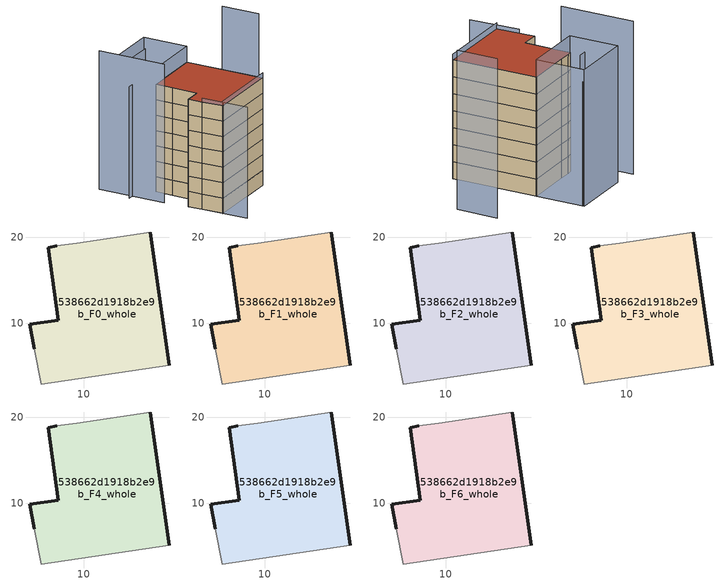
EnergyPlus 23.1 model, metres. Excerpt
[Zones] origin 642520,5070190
538662d1918b2e9b_F0_whole
 floor ground (EU_floor_Construction): 17.69,20.58 19.89,5.17 5.08,2.97 4.28,7.07 3.78,9.88 7.08,10.38 6.38,15.38 5.88,18.78 6.88,18.98 9.19,19.28 z0
 wall outside (EU_wall_Construction): 19.89,5.17 17.69,20.58 / 6.88,18.98 5.88,18.78 6.38,15.38 7.08,10.38 3.78,9.88 4.28,7.07 z0:3
 wall adiabatic (EU_wall_Construction): 4.28,7.07 5.08,2.97 19.89,5.17 / 17.69,20.58 9.19,19.28 6.88,18.98 z0:3
538662d1918b2e9b_F1_whole
 floor to 538662d1918b2e9b_F0_whole (EU_floor_Construction): 17.69,20.58 19.89,5.17 5.08,2.97 4.28,7.07 3.78,9.88 7.08,10.38 6.38,15.38 5.88,18.78 6.88,18.98 9.19,19.28 z3
 wall outside (EU_wall_Construction): 19.89,5.17 17.69,20.58 / 6.88,18.98 5.88,18.78 6.38,15.38 7.08,10.38 3.78,9.88 4.28,7.07 z3:6
 wall adiabatic (EU_wall_Construction): 4.28,7.07 5.08,2.97 19.89,5.17 / 17.69,20.58 9.19,19.28 6.88,18.98 z3:6
538662d1918b2e9b_F2_whole
 floor to 538662d1918b2e9b_F1_whole (EU_floor_Construction): 17.69,20.58 19.89,5.17 5.08,2.97 4.28,7.07 3.78,9.88 7.08,10.38 6.38,15.38 5.88,18.78 6.88,18.98 9.19,19.28 z6
 wall outside (EU_wall_Construction): 19.89,5.17 17.69,20.58 / 6.88,18.98 5.88,18.78 6.38,15.38 7.08,10.38 3.78,9.88 4.28,7.07 z6:9
 wall adiabatic (EU_wall_Construction): 4.28,7.07 5.08,2.97 19.89,5.17 / 17.69,20.58 9.19,19.28 6.88,18.98 z6:9
538662d1918b2e9b_F3_whole
 floor to 538662d1918b2e9b_F2_whole (EU_floor_Construction): 17.69,20.58 19.89,5.17 5.08,2.97 4.28,7.07 3.78,9.88 7.08,10.38 6.38,15.38 5.88,18.78 6.88,18.98 9.19,19.28 z9
 wall outside (EU_wall_Construction): 19.89,5.17 17.69,20.58 / 6.88,18.98 5.88,18.78 6.38,15.38 7.08,10.38 3.78,9.88 4.28,7.07 z9:12
 wall adiabatic (EU_wall_Construction): 4.28,7.07 5.08,2.97 19.89,5.17 / 17.69,20.58 9.19,19.28 6.88,18.98 z9:12
538662d1918b2e9b_F4_whole
 floor to 538662d1918b2e9b_F3_whole (EU_floor_Construction): 17.69,20.58 19.89,5.17 5.08,2.97 4.28,7.07 3.78,9.88 7.08,10.38 6.38,15.38 5.88,18.78 6.88,18.98 9.19,19.28 z12
 wall outside (EU_wall_Construction): 19.89,5.17 17.69,20.58 / 6.88,18.98 5.88,18.78 6.38,15.38 7.08,10.38 3.78,9.88 4.28,7.07 z12:15
 wall adiabatic (EU_wall_Construction): 4.28,7.07 5.08,2.97 19.89,5.17 / 17.69,20.58 9.19,19.28 6.88,18.98 z12:15
538662d1918b2e9b_F5_whole
 floor to 538662d1918b2e9b_F4_whole (EU_floor_Construction): 17.69,20.58 19.89,5.17 5.08,2.97 4.28,7.07 3.78,9.88 7.08,10.38 6.38,15.38 5.88,18.78 6.88,18.98 9.19,19.28 z15
 wall outside (EU_wall_Construction): 19.89,5.17 17.69,20.58 / 6.88,18.98 5.88,18.78 6.38,15.38 7.08,10.38 3.78,9.88 4.28,7.07 z15:18
 wall adiabatic (EU_wall_Construction): 4.28,7.07 5.08,2.97 19.89,5.17 / 17.69,20.58 9.19,19.28 6.88,18.98 z15:18
538662d1918b2e9b_F6_whole
 floor to 538662d1918b2e9b_F5_whole (EU_floor_Construction): 17.69,20.58 19.89,5.17 5.08,2.97 4.28,7.07 3.78,9.88 7.08,10.38 6.38,15.38 5.88,18.78 6.88,18.98 9.19,19.28 z18
 wall outside (EU_wall_Construction): 19.89,5.17 17.69,20.58 / 6.88,18.98 5.88,18.78 6.38,15.38 7.08,10.38 3.78,9.88 4.28,7.07 z18:21
 wall adiabatic (EU_wall_Construction): 4.28,7.07 5.08,2.97 19.89,5.17 / 17.69,20.58 9.19,19.28 6.88,18.98 z18:21
 roof outside (EU_roof_Construction): 19.89,5.17 17.69,20.58 9.19,19.28 6.88,18.98 5.88,18.78 6.38,15.38 7.08,10.38 3.78,9.88 4.28,7.07 5.08,2.97 z21
shading: 4.95,2.96 19.89,5.17 z0:22; 4.35,7.09 5.93,-1.83 z0:21.7; 0.84,27.69 2.74,14.48 z0:27.1; 17.74,20.59 6.3,18.84 / 6.3,18.84 4.96,27.64 / 4.96,27.64 16.39,29.39 / 16.39,29.39 17.74,20.59 z0:24.1; 7.46,21.82 0.65,20.81 z0:21.8; 29.99,13.57 28.98,21.05 z0:28.1; 16.44,29.08 6.53,27.68 z0:21.9
[Building]
EU S2 Campaign: North Axis=0; Terrain=City; Solar Distribution=FullExterior
[Site:Location]
Lyon-Bron: Latitude=45.75; Longitude=5; Time Zone=1; Elevation=198
[SizingPeriod:WeatherFileDays]
AnnualSizingPeriod: Begin Month=1; Begin Day of Month=1; End Month=12; End Day of Month=31; Day of Week for Start Day=Monday; Use Weather File Daylight Saving Period=No; Use Weather File Rain and Snow Indicators=No
[MATERIAL]
EU_InternalMass_Material: Roughness=MediumRough; Thickness=0.1; Conductivity=1; Density=1800; Specific Heat=900; Thermal Absorptance=0.9; Solar Absorptance=0.7; Visible Absorptance=0.7
[MATERIAL:NOMASS] Roughness=MediumRough; Thermal Absorptance=0.9; Solar Absorptance=0.7; Visible Absorptance=0.7
Name | Thermal Resistance
EU_wall_NoMass | 0.776494
EU_roof_NoMass | 0.486893
EU_floor_NoMass | 0.421597
[CONSTRUCTION]
EU_wall_Construction: EU_wall_NoMass
EU_roof_Construction: EU_roof_NoMass
EU_floor_Construction: EU_floor_NoMass
EU_InternalMass_Construction: EU_InternalMass_Material
[ZONE] Type=1; Multiplier=1; Ceiling Height=autocalculate; Floor Area=autocalculate; Part of Total Floor Area=Yes
Name | Volume
538662d1918b2e9b_F0_whole | 624.406
538662d1918b2e9b_F1_whole; 538662d1918b2e9b_F2_whole; 538662d1918b2e9b_F3_whole; 538662d1918b2e9b_F4_whole; 538662d1918b2e9b_F5_whole; 538662d1918b2e9b_F6_whole | 624.405
[INTERNALMASS] Construction=EU_InternalMass_Construction; Surface Area=208.135
Name | Zone or ZoneList
538662d1918b2e9b_F0_whole_EU_InternalMass | 538662d1918b2e9b_F0_whole
538662d1918b2e9b_F1_whole_EU_InternalMass | 538662d1918b2e9b_F1_whole
538662d1918b2e9b_F2_whole_EU_InternalMass | 538662d1918b2e9b_F2_whole
538662d1918b2e9b_F3_whole_EU_InternalMass | 538662d1918b2e9b_F3_whole
538662d1918b2e9b_F4_whole_EU_InternalMass | 538662d1918b2e9b_F4_whole
538662d1918b2e9b_F5_whole_EU_InternalMass | 538662d1918b2e9b_F5_whole
538662d1918b2e9b_F6_whole_EU_InternalMass | 538662d1918b2e9b_F6_whole
[OTHEREQUIPMENT] Fuel Type=Electricity; Design Level Calculation Method=Watts/Area; Power per Zone Floor Area=1; Fraction Latent=0; Fraction Radiant=0; Fraction Lost=0; Carbon Dioxide Generation Rate=0; EndUse Subcategory=EU_Step8_InternalGains
Name | Zone or ZoneList or Space or SpaceList | Schedule
EU_Step8_InternalGain_538662d1918b2e9b_F0_whole_f000 | 538662d1918b2e9b_F0_whole | EU_Step8_GainSchedule_538662d1918b2e9b_F0_whole_f000
EU_Step8_InternalGain_538662d1918b2e9b_F1_whole_f000 | 538662d1918b2e9b_F1_whole | EU_Step8_GainSchedule_538662d1918b2e9b_F1_whole_f000
EU_Step8_InternalGain_538662d1918b2e9b_F2_whole_f000 | 538662d1918b2e9b_F2_whole | EU_Step8_GainSchedule_538662d1918b2e9b_F2_whole_f000
EU_Step8_InternalGain_538662d1918b2e9b_F3_whole_f000 | 538662d1918b2e9b_F3_whole | EU_Step8_GainSchedule_538662d1918b2e9b_F3_whole_f000
EU_Step8_InternalGain_538662d1918b2e9b_F4_whole_f000 | 538662d1918b2e9b_F4_whole | EU_Step8_GainSchedule_538662d1918b2e9b_F4_whole_f000
EU_Step8_InternalGain_538662d1918b2e9b_F5_whole_f000 | 538662d1918b2e9b_F5_whole | EU_Step8_GainSchedule_538662d1918b2e9b_F5_whole_f000
EU_Step8_InternalGain_538662d1918b2e9b_F6_whole_f000 | 538662d1918b2e9b_F6_whole | EU_Step8_GainSchedule_538662d1918b2e9b_F6_whole_f000
[ZONEVENTILATION:DESIGNFLOWRATE] Schedule=EU_AlwaysOn; Design Flow Rate Calculation Method=AirChanges/Hour; Air Changes per Hour=0.693814; Ventilation Type=Natural; Fan Pressure Rise=0; Fan Total Efficiency=1; Constant Term Coefficient=1; Temperature Term Coefficient=0; Velocity Term Coefficient=0; Velocity Squared Term Coefficient=0; Minimum Indoor Temperature=-100; Maximum Indoor Temperature=100; Delta Temperature=-100; Minimum Outdoor Temperature=-100; Maximum Outdoor Temperature=100; Maximum Wind Speed=40
Name | Zone or ZoneList or Space or SpaceList
EU_ConstantAir_538662d1918b2e9b_F0_whole | 538662d1918b2e9b_F0_whole
EU_ConstantAir_538662d1918b2e9b_F1_whole | 538662d1918b2e9b_F1_whole
EU_ConstantAir_538662d1918b2e9b_F2_whole | 538662d1918b2e9b_F2_whole
EU_ConstantAir_538662d1918b2e9b_F3_whole | 538662d1918b2e9b_F3_whole
EU_ConstantAir_538662d1918b2e9b_F4_whole | 538662d1918b2e9b_F4_whole
EU_ConstantAir_538662d1918b2e9b_F5_whole | 538662d1918b2e9b_F5_whole
EU_ConstantAir_538662d1918b2e9b_F6_whole | 538662d1918b2e9b_F6_whole
[HVACTEMPLATE:THERMOSTAT] Constant Heating Setpoint=20; Constant Cooling Setpoint=50
EU_HeatOnly_538662d1918b2e9b_F0_whole; EU_HeatOnly_538662d1918b2e9b_F1_whole; EU_HeatOnly_538662d1918b2e9b_F2_whole; EU_HeatOnly_538662d1918b2e9b_F3_whole; EU_HeatOnly_538662d1918b2e9b_F4_whole; EU_HeatOnly_538662d1918b2e9b_F5_whole; EU_HeatOnly_538662d1918b2e9b_F6_whole
[HVACTEMPLATE:ZONE:IDEALLOADSAIRSYSTEM] System Availability Schedule=EU_AlwaysOn; Maximum Heating Supply Air Temperature=50; Minimum Cooling Supply Air Temperature=13; Maximum Heating Supply Air Humidity Ratio=0.0156; Minimum Cooling Supply Air Humidity Ratio=0.0077; Heating Limit=NoLimit; Cooling Limit=NoLimit; Heating Availability Schedule=EU_AlwaysOn; Cooling Availability Schedule=EU_CoolingOff; Dehumidification Control Type=ConstantSensibleHeatRatio; Cooling Sensible Heat Ratio=0.7; Dehumidification Setpoint=60; Humidification Control Type=None; Humidification Setpoint=30; Outdoor Air Method=None; Outdoor Air Flow Rate per Person=0.00944; Outdoor Air Flow Rate per Zone Floor Area=0; Outdoor Air Flow Rate per Zone=0; Demand Controlled Ventilation Type=None; Outdoor Air Economizer Type=NoEconomizer; Heat Recovery Type=None; Sensible Heat Recovery Effectiveness=0.7; Latent Heat Recovery Effectiveness=0.65
Name | Template Thermostat
538662d1918b2e9b_F0_whole | EU_HeatOnly_538662d1918b2e9b_F0_whole
538662d1918b2e9b_F1_whole | EU_HeatOnly_538662d1918b2e9b_F1_whole
538662d1918b2e9b_F2_whole | EU_HeatOnly_538662d1918b2e9b_F2_whole
538662d1918b2e9b_F3_whole | EU_HeatOnly_538662d1918b2e9b_F3_whole
538662d1918b2e9b_F4_whole | EU_HeatOnly_538662d1918b2e9b_F4_whole
538662d1918b2e9b_F5_whole | EU_HeatOnly_538662d1918b2e9b_F5_whole
538662d1918b2e9b_F6_whole | EU_HeatOnly_538662d1918b2e9b_F6_whole
[SIZING:ZONE] Zone Cooling Design Supply Air Temperature Input Method=SupplyAirTemperature; Zone Cooling Design Supply Air Temperature=13; Zone Heating Design Supply Air Temperature Input Method=SupplyAirTemperature; Zone Heating Design Supply Air Temperature=50; Zone Cooling Design Supply Air Humidity Ratio=0.008; Zone Heating Design Supply Air Humidity Ratio=0.008; Cooling Design Air Flow Method=DesignDay; Cooling Design Air Flow Rate=0; Cooling Minimum Air Flow per Zone Floor Area=0.000762; Cooling Minimum Air Flow=0; Cooling Minimum Air Flow Fraction=0.2; Heating Design Air Flow Method=DesignDay; Heating Design Air Flow Rate=0; Heating Maximum Air Flow per Zone Floor Area=0.002032; Heating Maximum Air Flow=0.141576; Heating Maximum Air Flow Fraction=0.3; Account for Dedicated Outdoor Air System=No; Dedicated Outdoor Air System Control Strategy=NeutralSupplyAir; Dedicated Outdoor Air Low Setpoint Temperature for Design=autosize; Dedicated Outdoor Air High Setpoint Temperature for Design=autosize; Zone Load Sizing Method=Sensible Load Only No Latent Load; Zone Latent Cooling Design Supply Air Humidity Ratio Input Method=HumidityRatioDifference; Zone Cooling Design Supply Air Humidity Ratio Difference=0.005; Zone Latent Heating Design Supply Air Humidity Ratio Input Method=HumidityRatioDifference; Zone Humidification Design Supply Air Humidity Ratio Difference=0.005
538662d1918b2e9b_F0_whole; 538662d1918b2e9b_F1_whole; 538662d1918b2e9b_F2_whole; 538662d1918b2e9b_F3_whole; 538662d1918b2e9b_F4_whole; 538662d1918b2e9b_F5_whole; 538662d1918b2e9b_F6_whole
[SCHEDULE:CONSTANT]
Name | Hourly Value
EU_AlwaysOn | 1
EU_CoolingOff | 0
[SCHEDULE:FILE] Column Number=1; Rows to Skip at Top=0; Number of Hours of Data=8760; Column Separator=Comma; Interpolate to Timestep=No; Minutes per Item=60; Adjust Schedule for Daylight Savings=Yes
Name | File
EU_Step8_GainSchedule_538662d1918b2e9b_F0_whole_f000 | ../../schedules/538662d1918b2e9b/538662d1918b2e9b_F0_whole_f000_gain.csv
EU_Step8_GainSchedule_538662d1918b2e9b_F1_whole_f000 | ../../schedules/538662d1918b2e9b/538662d1918b2e9b_F1_whole_f000_gain.csv
EU_Step8_GainSchedule_538662d1918b2e9b_F2_whole_f000 | ../../schedules/538662d1918b2e9b/538662d1918b2e9b_F2_whole_f000_gain.csv
EU_Step8_GainSchedule_538662d1918b2e9b_F3_whole_f000 | ../../schedules/538662d1918b2e9b/538662d1918b2e9b_F3_whole_f000_gain.csv
EU_Step8_GainSchedule_538662d1918b2e9b_F4_whole_f000 | ../../schedules/538662d1918b2e9b/538662d1918b2e9b_F4_whole_f000_gain.csv
EU_Step8_GainSchedule_538662d1918b2e9b_F5_whole_f000 | ../../schedules/538662d1918b2e9b/538662d1918b2e9b_F5_whole_f000_gain.csv
EU_Step8_GainSchedule_538662d1918b2e9b_F6_whole_f000 | ../../schedules/538662d1918b2e9b/538662d1918b2e9b_F6_whole_f000_gain.csv
